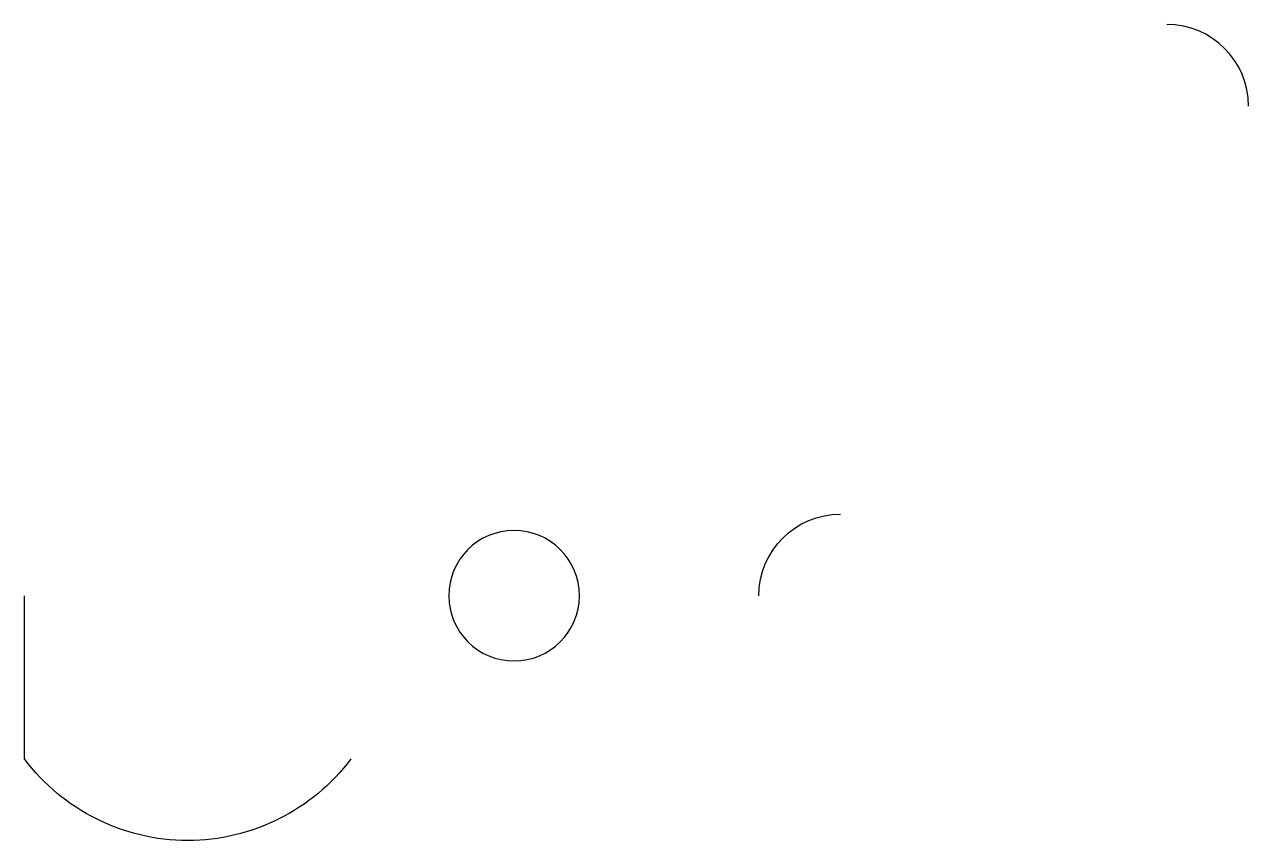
# Model space of a CAD drawing. Header units: metres. Extents: x -60 to 15, y -5 to 45.
import ezdxf

# ---------------------------------------------------------------- set-up
doc = ezdxf.new("R2010")
doc.units = ezdxf.units.M

msp = doc.modelspace()

# ---------------------------------------------------------------- linework, layer by layer
at = {"extrusion": (0, 0, -1)}
msp.add_lwpolyline([(40, 0, 0.5), (60, 0), (60, 10)], format="xyb", dxfattribs=at)
msp.add_circle((30, 10), 4, dxfattribs=at)
msp.add_arc((10, 40), 5, 0, 90)
msp.add_arc((10, 10), 5, 0, 90, dxfattribs=at)

doc.saveas('drawing.dxf')
